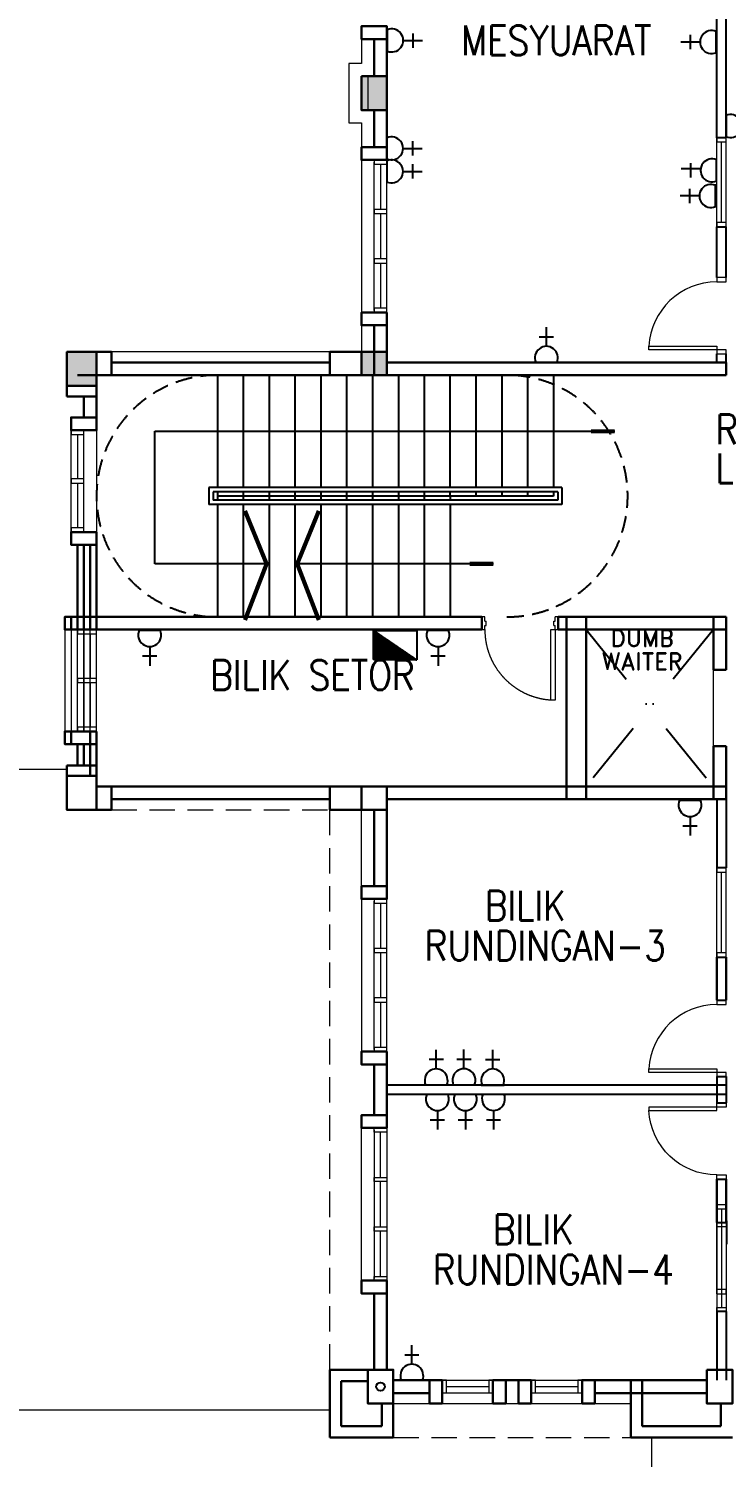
# Model space of a CAD drawing. Header units: inches. Extents: x 14 to 94880, y -4 to 65158.
# Drawn here: x 14989 to 23219, y 21864 to 38709 of the extents above; entities that cross this region are included whole.
import ezdxf
from ezdxf.enums import TextEntityAlignment as Align

# ---------------------------------------------------------------- set-up
doc = ezdxf.new("R2010")
doc.units = ezdxf.units.IN
doc.header["$MEASUREMENT"] = 0
for name, pattern in [('DASHDOT', [1, 0.5, -0.25, 0, -0.25]), ('DASHED', [19.05, 12.7, -6.35]), ('HIDDEN', [0.375, 0.25, -0.125])]:
    doc.linetypes.add(name, pattern=pattern)
for name, color, linetype, lineweight in [('COLUMN', 8, 'Continuous', 30), ('DOOR', 8, 'Continuous', 20), ('LW', 8, 'Continuous', 20), ('ROOF', 8, 'Continuous', 20), ('t3', 8, 'Continuous', 25), ('wall', 8, 'Continuous', 30), ('WIN', 8, 'Continuous', 18)]:
    doc.layers.add(name, color=color, linetype=linetype, lineweight=lineweight)
for name, color, linetype in [('DOWNPIPE', 8, 'Continuous'), ('ELECT', 6, 'Continuous'), ('GRID', 8, 'DASHDOT'), ('partition', 8, 'Continuous'), ('stair', 8, 'Continuous')]:
    doc.layers.add(name, color=color, linetype=linetype)
doc.styles.add('LAILA', font='romans.shx', dxfattribs={"width": 0.85})
doc.styles.add('VERDANA1000', font='romand.shx', dxfattribs={"height": 1000})

# ---------------------------------------------------------------- blocks, each defined once
blk = doc.blocks.new('dr16')
at = {"layer": 'DOOR', "color": 1}
blk.add_line((-2409712, -909071), (-2409602, -909071), dxfattribs=at)
for points in [[(-2409712, -909071), (-2409602, -909071), (-2409602, -909021), (-2409712, -909021)], [(-2410511, -909831), (-2409712, -909831), (-2409712, -909871), (-2410511, -909871)], [(-2409712, -909921), (-2409602, -909921), (-2409602, -909871), (-2409712, -909871)]]:
    blk.add_lwpolyline(points, close=True, dxfattribs=at)
at = {"layer": 'DOOR', "color": 9}
blk.add_arc((-2409712, -909871), 800, 90, 177.134, dxfattribs=at)
blk = doc.blocks.new('AW30')
at = {"layer": 'wall'}
for points in [[(-2473393, -914141), (-2473243, -914141), (-2473243, -913866), (-2473393, -913866)], [(-2472643, -914141), (-2472493, -914141), (-2472493, -913866), (-2472643, -913866)]]:
    blk.add_lwpolyline(points, close=True, dxfattribs=at)
at = {"layer": 'WIN', "color": 1}
for p, q in [((-2473243, -913866), (-2472643, -913866)), ((-2473218, -914016), (-2472643, -914016)), ((-2473193, -913941), (-2472693, -913941))]:
    blk.add_line(p, q, dxfattribs=at)
at = {"layer": 'WIN', "color": 2}
blk.add_line((-2473243, -914141), (-2472643, -914141), dxfattribs=at)
at = {"layer": 'WIN', "color": 1}
for points in [[(-2473243, -914016), (-2473193, -914016), (-2473193, -913866), (-2473243, -913866)], [(-2472693, -914016), (-2472643, -914016), (-2472643, -913866), (-2472693, -913866)]]:
    blk.add_lwpolyline(points, close=True, dxfattribs=at)
blk = doc.blocks.new('WW')
at = {"layer": 'wall'}
for points in [[(-2476669, -906963), (-2476669, -907113), (-2476969, -907113), (-2476969, -906963)], [(-2476669, -908313), (-2476669, -908463), (-2476969, -908463), (-2476969, -908313)]]:
    blk.add_lwpolyline(points, close=True, dxfattribs=at)
at = {"layer": 'WIN', "color": 2}
blk.add_line((-2476969, -907113), (-2476969, -908313), dxfattribs=at)
at = {"layer": 'WIN'}
for p, q in [((-2476819, -908313), (-2476819, -907113)), ((-2476669, -908313), (-2476669, -907113)), ((-2476744, -907163), (-2476744, -907688)), ((-2476744, -907738), (-2476744, -908263))]:
    blk.add_line(p, q, dxfattribs=at)
for points in [[(-2476819, -907113), (-2476819, -907163), (-2476669, -907163), (-2476669, -907113)], [(-2476819, -907688), (-2476819, -907738), (-2476669, -907738), (-2476669, -907688)], [(-2476819, -908263), (-2476819, -908313), (-2476669, -908313), (-2476669, -908263)]]:
    blk.add_lwpolyline(points, close=True, dxfattribs=at)
blk = doc.blocks.new('Dp900')
at = {"layer": 'DOOR', "color": 4}
for p, q in [((35, 150), (0, 150)), ((0, 0), (35, 0)), ((35, 150), (35, 100)), ((50, 100), (35, 100)), ((50, 50), (35, 50)), ((35, 50), (35, 0)), ((50, 100), (50, 50)), ((850, 100), (850, 50)), ((865, 100), (850, 100)), ((865, 50), (850, 50)), ((900, 150), (865, 150)), ((865, 150), (865, 100)), ((865, 50), (865, 0)), ((865, 0), (900, 0))]:
    blk.add_line(p, q, dxfattribs=at)
at = {"layer": 'DOOR', "color": 1}
for p, q in [((0, 150), (0, 0)), ((0, 150), (0, 0)), ((900, 150), (900, 0)), ((900, 150), (900, 0))]:
    blk.add_line(p, q, dxfattribs=at)
at = {"layer": 'DOOR'}
blk.add_lwpolyline([(35, 150), (35, 980), (85, 980), (85, 150)], close=True, dxfattribs=at)
at = {"layer": 'DOOR', "color": 9, "linetype": 'DASHED', "ltscale": 100}
blk.add_arc((35, 150), 830, 360, 86.5464, dxfattribs=at)
blk = doc.blocks.new('GF')
at = {"layer": 'wall'}
for points in [[(-2478464, -901233), (-2478464, -901383), (-2478764, -901383), (-2478764, -901233)], [(-2478464, -902583), (-2478464, -902733), (-2478764, -902733), (-2478764, -902583)]]:
    blk.add_lwpolyline(points, close=True, dxfattribs=at)
at = {"layer": 'WIN'}
for p, q in [((-2478764, -902583), (-2478764, -901383)), ((-2478614, -902583), (-2478614, -901383)), ((-2478689, -901433), (-2478689, -901958)), ((-2478689, -902008), (-2478689, -902533))]:
    blk.add_line(p, q, dxfattribs=at)
at = {"layer": 'WIN', "color": 2}
blk.add_line((-2478464, -901383), (-2478464, -902583), dxfattribs=at)
at = {"layer": 'WIN'}
for points in [[(-2478764, -901383), (-2478764, -901433), (-2478614, -901433), (-2478614, -901383)], [(-2478764, -901958), (-2478764, -902008), (-2478614, -902008), (-2478614, -901958)], [(-2478764, -902533), (-2478764, -902583), (-2478614, -902583), (-2478614, -902533)]]:
    blk.add_lwpolyline(points, close=True, dxfattribs=at)

msp = doc.modelspace()

# ---------------------------------------------------------------- hatches: boundary and pattern name
at = {"layer": 'COLUMN'}
for points in [[(15790, 34498), (15790, 34898), (15440, 34898), (15440, 34498)], [(18915, 34898), (19215, 34898), (19215, 34623), (18915, 34623)]]:
    msp.add_hatch(color=256, dxfattribs=at).paths.add_polyline_path(points)
at = {"layer": 'ELECT', "linetype": 'HIDDEN'}
h = msp.add_hatch(dxfattribs=at)
h.set_pattern_fill('ANSI31', color=1)
h.set_pattern_definition([(45, (4851.90743, -9694.88745), (-0.08838834765, 0.08838834765), [])])
h.paths.add_polyline_path([(19058, 31614), (19058, 31267), (19568, 31267)])

# ---------------------------------------------------------------- linework, layer by layer
at = {"layer": 'COLUMN'}
for points in [[(18915, 38148), (19215, 38148), (19215, 37748), (18915, 37748)], [(15790, 34498), (15790, 34898), (15440, 34898), (15440, 34498)], [(15790, 34498), (15790, 34898), (15440, 34898), (15440, 34498)], [(18915, 34898), (19215, 34898), (19215, 34623), (18915, 34623)], [(18915, 34898), (19215, 34898), (19215, 34623), (18915, 34623)], [(15790, 29498), (15790, 29898), (15440, 29898), (15440, 29498)], [(18915, 29773), (19215, 29773), (19215, 29498), (18915, 29498)], [(18990, 22898), (19290, 22898), (19290, 22498), (18990, 22498)], [(22990, 22898), (23290, 22898), (23290, 22498), (22990, 22498)]]:
    msp.add_lwpolyline(points, close=True, dxfattribs=at)
msp.add_solid([(18915, 38148), (19215, 38148), (18915, 37748), (19215, 37748)], dxfattribs=at)
at = {"layer": 'DOWNPIPE'}
msp.add_circle((19140, 22698), 50, dxfattribs=at)
at = {"layer": 'ELECT', "color": 6}
for p, q in [((19219, 38705), (19219, 38432)), ((19521, 38653), (19521, 38484)), ((22795, 38466), (22795, 38635)), ((23098, 38414), (23098, 38687)), ((19409, 38569), (19634, 38569)), ((22908, 38550), (22683, 38550)), ((23215, 37696), (23215, 37423)), ((19215, 37434), (19215, 37161)), ((19405, 37297), (19630, 37297)), ((19517, 37382), (19517, 37213)), ((19215, 37161), (19215, 36888)), ((19517, 37109), (19517, 36940)), ((22801, 36953), (22801, 37122)), ((23103, 36901), (23103, 37174)), ((19405, 37025), (19630, 37025)), ((22910, 37054), (22686, 37054)), ((22899, 36736), (22674, 36736)), ((22787, 36652), (22787, 36821)), ((23089, 36600), (23089, 36873)), ((21011, 35076), (21180, 35076)), ((21096, 34964), (21096, 35189)), ((20959, 34774), (21232, 34774)), ((16554, 31613), (16282, 31613)), ((19955, 31613), (19682, 31613)), ((16418, 31423), (16418, 31198)), ((19818, 31423), (19818, 31198)), ((16502, 31310), (16334, 31310)), ((19903, 31310), (19734, 31310)), ((22926, 29610), (22653, 29610)), ((22790, 29420), (22790, 29195)), ((22874, 29307), (22705, 29307)), ((19796, 26444), (19796, 26669)), ((20123, 26446), (20123, 26671)), ((20463, 26444), (20463, 26669)), ((19712, 26557), (19881, 26557)), ((20039, 26559), (20207, 26559)), ((20378, 26556), (20547, 26556)), ((19660, 26255), (19933, 26255)), ((19947, 26142), (19675, 26142)), ((19987, 26257), (20259, 26257)), ((20276, 26142), (20004, 26142)), ((20326, 26254), (20599, 26254)), ((20608, 26143), (20336, 26143)), ((19811, 25952), (19811, 25728)), ((20140, 25952), (20140, 25728)), ((20472, 25954), (20472, 25728)), ((19895, 25840), (19727, 25840)), ((20224, 25840), (20056, 25840)), ((20556, 25841), (20388, 25841)), ((23219, 24652), (23219, 24379)), ((19509, 22963), (19509, 23188)), ((19425, 23075), (19593, 23075)), ((19373, 22773), (19645, 22773))]:
    msp.add_line(p, q, dxfattribs=at)
at = {"layer": 'ELECT', "color": 7, "linetype": 'HIDDEN'}
msp.add_line((19058, 31614), (19568, 31267), dxfattribs=at)
msp.add_lwpolyline([(19058, 31614), (19568, 31614), (19568, 31267), (19058, 31267)], close=True, dxfattribs=at)
at = {"layer": 'ELECT', "color": 6}
for centre, start, end in [((19272, 38569), 246.9763, 113.0237), ((23044, 38550), 66.9763, 293.0237), ((23269, 37560), 246.9763, 113.0237), ((19269, 37297), 246.9763, 113.0237), ((19269, 37025), 246.9763, 113.0237), ((23050, 37037), 66.9763, 293.0237), ((23036, 36736), 66.9763, 293.0237), ((21096, 34827), 336.9763, 203.0237), ((16418, 31559), 156.9763, 23.0237), ((19818, 31559), 156.9763, 23.0237), ((22790, 29556), 156.9763, 23.0237), ((19796, 26308), 336.9763, 203.0237), ((20123, 26310), 336.9763, 203.0237), ((20463, 26307), 336.9763, 203.0237), ((19811, 26089), 156.9763, 23.0237), ((20140, 26089), 156.9763, 23.0237), ((20472, 26090), 156.9763, 23.0237), ((19509, 22826), 336.9763, 203.0237)]:
    msp.add_arc(centre, 136, start, end, dxfattribs=at)
at = {"layer": 'GRID', "linetype": 'DASHDOT', "ltscale": 1500}
for p, q in [((23065, 31623), (21565, 29773)), ((21565, 31623), (23065, 29773))]:
    msp.add_line(p, q, dxfattribs=at)
at = {"layer": 'LW'}
for p, q in [((18915, 37161), (18915, 35361)), ((18915, 35211), (18915, 34773)), ((23065, 30248), (23065, 31148)), ((18915, 28598), (18915, 29623)), ((18915, 28448), (18915, 26648)), ((18915, 23948), (18915, 25748))]:
    msp.add_line(p, q, dxfattribs=at)
at = {"layer": 'LW', "linetype": 'HIDDEN', "ltscale": 1200}
for p, q in [((18540, 34898), (15965, 34898)), ((15965, 29498), (18540, 29498)), ((18540, 22898), (18540, 29498)), ((19290, 22098), (22090, 22098))]:
    msp.add_line(p, q, dxfattribs=at)
at = {"layer": 'LW'}
for points in [[(18915, 38586), (18915, 38298), (18765, 38298), (18765, 37598), (18915, 37598), (18915, 37311)], [(19065, 38148), (18990, 38148), (18990, 37748), (19065, 37748)]]:
    msp.add_lwpolyline(points, dxfattribs=at)
at = {"layer": 'partition'}
for p, q in [((23105, 37423), (23105, 39578)), ((23215, 37423), (23215, 39578)), ((23215, 37423), (23105, 37423)), ((23105, 35773), (23105, 36373)), ((23105, 36373), (23215, 36373)), ((23215, 35773), (23215, 36373)), ((23105, 34773), (23105, 34873)), ((23215, 34773), (23215, 34873)), ((23105, 29623), (23105, 28813)), ((23215, 29623), (23215, 28813)), ((23215, 28813), (23105, 28813)), ((23105, 27763), (23215, 27763)), ((23105, 27253), (23105, 27763)), ((23105, 27763), (23105, 27253)), ((23215, 27253), (23215, 27763)), ((23215, 27763), (23215, 27253)), ((23105, 27253), (23215, 27253)), ((23105, 26353), (23215, 26353)), ((23105, 26353), (23105, 26043)), ((23215, 26353), (23215, 26043)), ((23215, 26253), (19215, 26253)), ((23215, 26143), (19215, 26143)), ((23105, 26043), (23215, 26043)), ((23105, 26043), (23215, 26043)), ((23105, 24633), (23105, 25143)), ((23105, 25143), (23215, 25143)), ((23105, 25143), (23105, 24633)), ((23105, 25143), (23105, 24633)), ((23105, 25143), (23215, 25143)), ((23105, 25143), (23105, 24843)), ((23215, 24633), (23215, 25143)), ((23215, 25143), (23215, 24633)), ((23215, 25143), (23215, 24633)), ((23215, 25143), (23215, 24843)), ((23105, 24633), (23215, 24633)), ((23215, 23583), (23105, 23583)), ((23105, 23583), (23105, 22773)), ((23215, 23583), (23215, 22773))]:
    msp.add_line(p, q, dxfattribs=at)
at = {"layer": 'ROOF', "linetype": 'Continuous', "ltscale": 2000}
msp.add_line((22340, 19748), (22340, 22098), dxfattribs=at)
msp.add_lwpolyline([(15440, 29973), (11440, 29973), (11440, 22423), (18540, 22423)], dxfattribs=at)
at = {"layer": 'stair'}
for p, q in [((17215, 34623), (17215, 33298)), ((17520, 34623), (17520, 33298)), ((17825, 34623), (17825, 33298)), ((18130, 34623), (18130, 33298)), ((18435, 34623), (18435, 33298)), ((18740, 34623), (18740, 33298)), ((19045, 34623), (19045, 33298)), ((19350, 34623), (19350, 33298)), ((19655, 34623), (19655, 33298)), ((19960, 33298), (19960, 34623)), ((20265, 34623), (20265, 33298)), ((20570, 34623), (20570, 33298)), ((20875, 34623), (20875, 33298)), ((21180, 34623), (21180, 33298)), ((16478, 32398), (16478, 33961)), ((16478, 33961), (21902, 33961)), ((17115, 33298), (17115, 33098)), ((21280, 33298), (17115, 33298)), ((17165, 33248), (17165, 33148)), ((21230, 33248), (17165, 33248)), ((17215, 33248), (17215, 33148)), ((21180, 33198), (17215, 33198)), ((17520, 33248), (17520, 33148)), ((17825, 33248), (17825, 33148)), ((18130, 33248), (18130, 33148)), ((18435, 33248), (18435, 33148)), ((18740, 33248), (18740, 33198)), ((18740, 33198), (18740, 33148)), ((19045, 33248), (19045, 33198)), ((19045, 33198), (19045, 33148)), ((19350, 33248), (19350, 33198)), ((19350, 33198), (19350, 33148)), ((19655, 33248), (19655, 33198)), ((19655, 33198), (19655, 33148)), ((19960, 33198), (19960, 33248)), ((19960, 33198), (19960, 33148)), ((20265, 33248), (20265, 33198)), ((20570, 33248), (20570, 33198)), ((20875, 33248), (20875, 33198)), ((21180, 33248), (21180, 33198)), ((21230, 33248), (21230, 33148)), ((21280, 33298), (21280, 33098)), ((21280, 33098), (17115, 33098)), ((21230, 33148), (17165, 33148)), ((17215, 33098), (17215, 31773)), ((17520, 33098), (17520, 31773)), ((17825, 33098), (17825, 31773)), ((18130, 33098), (18130, 31773)), ((18435, 33098), (18435, 31773)), ((18740, 33098), (18740, 31773)), ((19045, 33098), (19045, 31773)), ((19350, 33098), (19350, 31773)), ((19655, 33098), (19655, 31773)), ((19960, 33098), (19960, 31773)), ((17825, 32398), (16478, 32398)), ((20471, 32398), (18130, 32398))]:
    msp.add_line(p, q, dxfattribs=at)
at = {"layer": 'stair', "const_width": 50}
for points in [[(21900, 33961), (21622, 33961)], [(17541, 33023), (17796, 32398), (17541, 31736)], [(18412, 33023), (18157, 32398), (18412, 31736)], [(20471, 32398), (20192, 32398)]]:
    msp.add_lwpolyline(points, dxfattribs=at)
at = {"layer": 'stair', "linetype": 'HIDDEN', "ltscale": 800}
for centre, start, end in [((17215, 33198), 90, 270), ((20630, 33198), 270, 90)]:
    msp.add_arc(centre, 1425, start, end, dxfattribs=at)
at = {"layer": 'wall'}
for p, q in [((19065, 38586), (19065, 38148)), ((19215, 38586), (19215, 38148)), ((19065, 37311), (19065, 37748)), ((19215, 37161), (19215, 37748)), ((19065, 35211), (19065, 34773)), ((19215, 35361), (19215, 34773)), ((15440, 34898), (15965, 34898)), ((15440, 34898), (15965, 34898)), ((15965, 34623), (15965, 34898)), ((15965, 34623), (15965, 34898)), ((18540, 34623), (18540, 34898)), ((18540, 34898), (19215, 34898)), ((18540, 34623), (18540, 34898)), ((18540, 34898), (19215, 34898)), ((18540, 34773), (15965, 34773)), ((18540, 34773), (15965, 34773)), ((18540, 34773), (15965, 34773)), ((19065, 34773), (19065, 34623)), ((19065, 34773), (19065, 34623)), ((19065, 34773), (19065, 34623)), ((23215, 34773), (19215, 34773)), ((19215, 34773), (19215, 34623)), ((19215, 34773), (19215, 34623)), ((23215, 34623), (23215, 34773)), ((23215, 34623), (15565, 34623)), ((23215, 34623), (15790, 34623)), ((15440, 34498), (15440, 34373)), ((15790, 34373), (15440, 34373)), ((15640, 34123), (15640, 34373)), ((15790, 33973), (15790, 34498)), ((15565, 31623), (15565, 32623)), ((15640, 31623), (15640, 32623)), ((15715, 31623), (15715, 32623)), ((15790, 31623), (15790, 32623)), ((20335, 31773), (15565, 31773)), ((20335, 31773), (15565, 31773)), ((20335, 31623), (20335, 31773)), ((20335, 31623), (20335, 31773)), ((20335, 31623), (20335, 31773)), ((23215, 31773), (21235, 31773)), ((21235, 31623), (21235, 31773)), ((21235, 31623), (21235, 31773)), ((21335, 29623), (21335, 31773)), ((21565, 29623), (21565, 31773)), ((23065, 31148), (23065, 31773)), ((23215, 31148), (23215, 31773)), ((20335, 31623), (15565, 31623)), ((20335, 31623), (15565, 31623)), ((20335, 31623), (15565, 31623)), ((23215, 31623), (21235, 31623)), ((23085, 31148), (23065, 31148)), ((23195, 31148), (23085, 31148)), ((23195, 31148), (23215, 31148)), ((15715, 29898), (15715, 30423)), ((15790, 29898), (15790, 30423)), ((15565, 30023), (15565, 30273)), ((15640, 30023), (15640, 30273)), ((23065, 29623), (23065, 30248)), ((23085, 30248), (23065, 30248)), ((23195, 30248), (23085, 30248)), ((23195, 30248), (23215, 30248)), ((23215, 29623), (23215, 30248)), ((15440, 29898), (15440, 30023)), ((15715, 30023), (15440, 30023)), ((15790, 30023), (15440, 30023)), ((15440, 29898), (15440, 30023)), ((15790, 29773), (23215, 29773)), ((15965, 29498), (15965, 29773)), ((18540, 29498), (18540, 29773)), ((19215, 29648), (19215, 29498)), ((15965, 29498), (15440, 29498)), ((15965, 29623), (18540, 29623)), ((15965, 29623), (18540, 29623)), ((18540, 29498), (19065, 29498)), ((19065, 28598), (19065, 29498)), ((19215, 29623), (23215, 29623)), ((19215, 28598), (19215, 29498)), ((19215, 25748), (19215, 26648)), ((19065, 25898), (19065, 26498)), ((19065, 23798), (19065, 22898)), ((19215, 23798), (19215, 22898)), ((18540, 22898), (19065, 22898)), ((18540, 22098), (18540, 22898)), ((18675, 22763), (18990, 22763)), ((18675, 22233), (18675, 22763)), ((19865, 22773), (19290, 22773)), ((20915, 22773), (20465, 22773)), ((21515, 22773), (22990, 22773)), ((22090, 22098), (22090, 22773)), ((22225, 22233), (22225, 22773)), ((19715, 22623), (19290, 22623)), ((22990, 22623), (21665, 22623)), ((19155, 22233), (19155, 22503)), ((19290, 22098), (19290, 22498)), ((23155, 22233), (23155, 22503)), ((18540, 22098), (19290, 22098)), ((18675, 22233), (19155, 22233)), ((22090, 22098), (23290, 22098)), ((22225, 22233), (23155, 22233))]:
    msp.add_line(p, q, dxfattribs=at)
for points in [[(19215, 38586), (19215, 38736), (18915, 38736), (18915, 38586)], [(19215, 37311), (19215, 37161), (18915, 37161), (18915, 37311)], [(19215, 35361), (19215, 35211), (18915, 35211), (18915, 35361)], [(19215, 28598), (19215, 28448), (18915, 28448), (18915, 28598)], [(19215, 26648), (19215, 26498), (18915, 26498), (18915, 26648)], [(19215, 25748), (19215, 25898), (18915, 25898), (18915, 25748)], [(19215, 23798), (19215, 23948), (18915, 23948), (18915, 23798)]]:
    msp.add_lwpolyline(points, close=True, dxfattribs=at)
at = {"layer": 'WIN'}
for p, q in [((23105, 36373), (23105, 37423)), ((23215, 36373), (23215, 37423)), ((23160, 36423), (23160, 37373)), ((19065, 35386), (19065, 37136)), ((19140, 37111), (19140, 36578)), ((19215, 35361), (19215, 37161)), ((19140, 36528), (19140, 35994)), ((19140, 35944), (19140, 35411)), ((18540, 34898), (15965, 34898)), ((19215, 34623), (19215, 34898)), ((19215, 34623), (19215, 34898)), ((19215, 29498), (19215, 29773)), ((23105, 27763), (23105, 28813)), ((23215, 27763), (23215, 28813)), ((23160, 27813), (23160, 28763)), ((19065, 26673), (19065, 28423)), ((19140, 28398), (19140, 27865)), ((19215, 26648), (19215, 28448)), ((19140, 27815), (19140, 27282)), ((19140, 27232), (19140, 26698)), ((19065, 25723), (19065, 23973)), ((19140, 25165), (19140, 25698)), ((19215, 25748), (19215, 23948)), ((19140, 24582), (19140, 25115)), ((23105, 23793), (23105, 24843)), ((23160, 24793), (23160, 23843)), ((23215, 24843), (23215, 23793)), ((23105, 24633), (23105, 23583)), ((23215, 24633), (23215, 23583)), ((19140, 23998), (19140, 24532)), ((23160, 24583), (23160, 23633)), ((19290, 22498), (22090, 22498))]:
    msp.add_line(p, q, dxfattribs=at)
for points in [[(23215, 37423), (23105, 37423), (23105, 37373), (23215, 37373)], [(19065, 37161), (19065, 37111), (19215, 37111), (19215, 37161)], [(19065, 36578), (19065, 36528), (19215, 36528), (19215, 36578)], [(23215, 36423), (23105, 36423), (23105, 36373), (23215, 36373)], [(19065, 35994), (19065, 35944), (19215, 35944), (19215, 35994)], [(19065, 35411), (19065, 35361), (19215, 35361), (19215, 35411)], [(23215, 28813), (23105, 28813), (23105, 28763), (23215, 28763)], [(19065, 28448), (19065, 28398), (19215, 28398), (19215, 28448)], [(19065, 27865), (19065, 27815), (19215, 27815), (19215, 27865)], [(23215, 27813), (23105, 27813), (23105, 27763), (23215, 27763)], [(19065, 27282), (19065, 27232), (19215, 27232), (19215, 27282)], [(19065, 26698), (19065, 26648), (19215, 26648), (19215, 26698)], [(19065, 25698), (19065, 25748), (19215, 25748), (19215, 25698)], [(19065, 25115), (19065, 25165), (19215, 25165), (19215, 25115)], [(23105, 24793), (23215, 24793), (23215, 24843), (23105, 24843)], [(23215, 24583), (23105, 24583), (23105, 24633), (23215, 24633)], [(19065, 24532), (19065, 24582), (19215, 24582), (19215, 24532)], [(19065, 23948), (19065, 23998), (19215, 23998), (19215, 23948)], [(23105, 23793), (23215, 23793), (23215, 23843), (23105, 23843)], [(23215, 23583), (23105, 23583), (23105, 23633), (23215, 23633)]]:
    msp.add_lwpolyline(points, close=True, dxfattribs=at)

# ---------------------------------------------------------------- block references
at = {"layer": 'DOOR'}
for p in [(2432817, 944794), (2432817, 936274)]:
    msp.add_blockref('dr16', p, dxfattribs=at)
at = {"layer": 'DOOR', "rotation": 180}
msp.add_blockref('Dp900', (21235, 31773), dxfattribs=at)
at = {"layer": 'DOOR', "xscale": -1, "rotation": 180}
msp.add_blockref('dr16', (2432817, -883877), dxfattribs=at)
msp.add_blockref('dr16', (2432817, -883877), dxfattribs=at)
at = {"layer": 'WIN'}
for name, p in [('GF', (2494255, 935357)), ('WW', (2492384, 938736)), ('WW', (2492459, 938736)), ('AW30', (2493109, 936640)), ('AW30', (2494159, 936640))]:
    msp.add_blockref(name, p, dxfattribs=at)

# ---------------------------------------------------------------- texts
at = {"layer": 't3', "style": 'LAILA', "width": 0.85}
for s, p in [('MESYUARAT', (20091, 38744)), ('R. TANGGA/', (23090, 34159)), ('LEGAR', (23090, 33699)), ('BILIK SETOR', (17132, 31262)), ('BILIK', (20369, 28545)), ('RUNDINGAN-3', (19660, 28072)), ('BILIK', (20465, 24727)), ('RUNDINGAN-4', (19756, 24254))]:
    msp.add_text(s, height=350, dxfattribs=at).set_placement(p, align=Align.TOP_LEFT)
at = {"layer": 't3', "style": 'VERDANA1000'}
for s, p in [('DUMB', (21854, 31623)), ('WAITER', (21750, 31348))]:
    msp.add_text(s, height=200, dxfattribs=at).set_placement(p, align=Align.TOP_LEFT)

doc.saveas('drawing.dxf')
